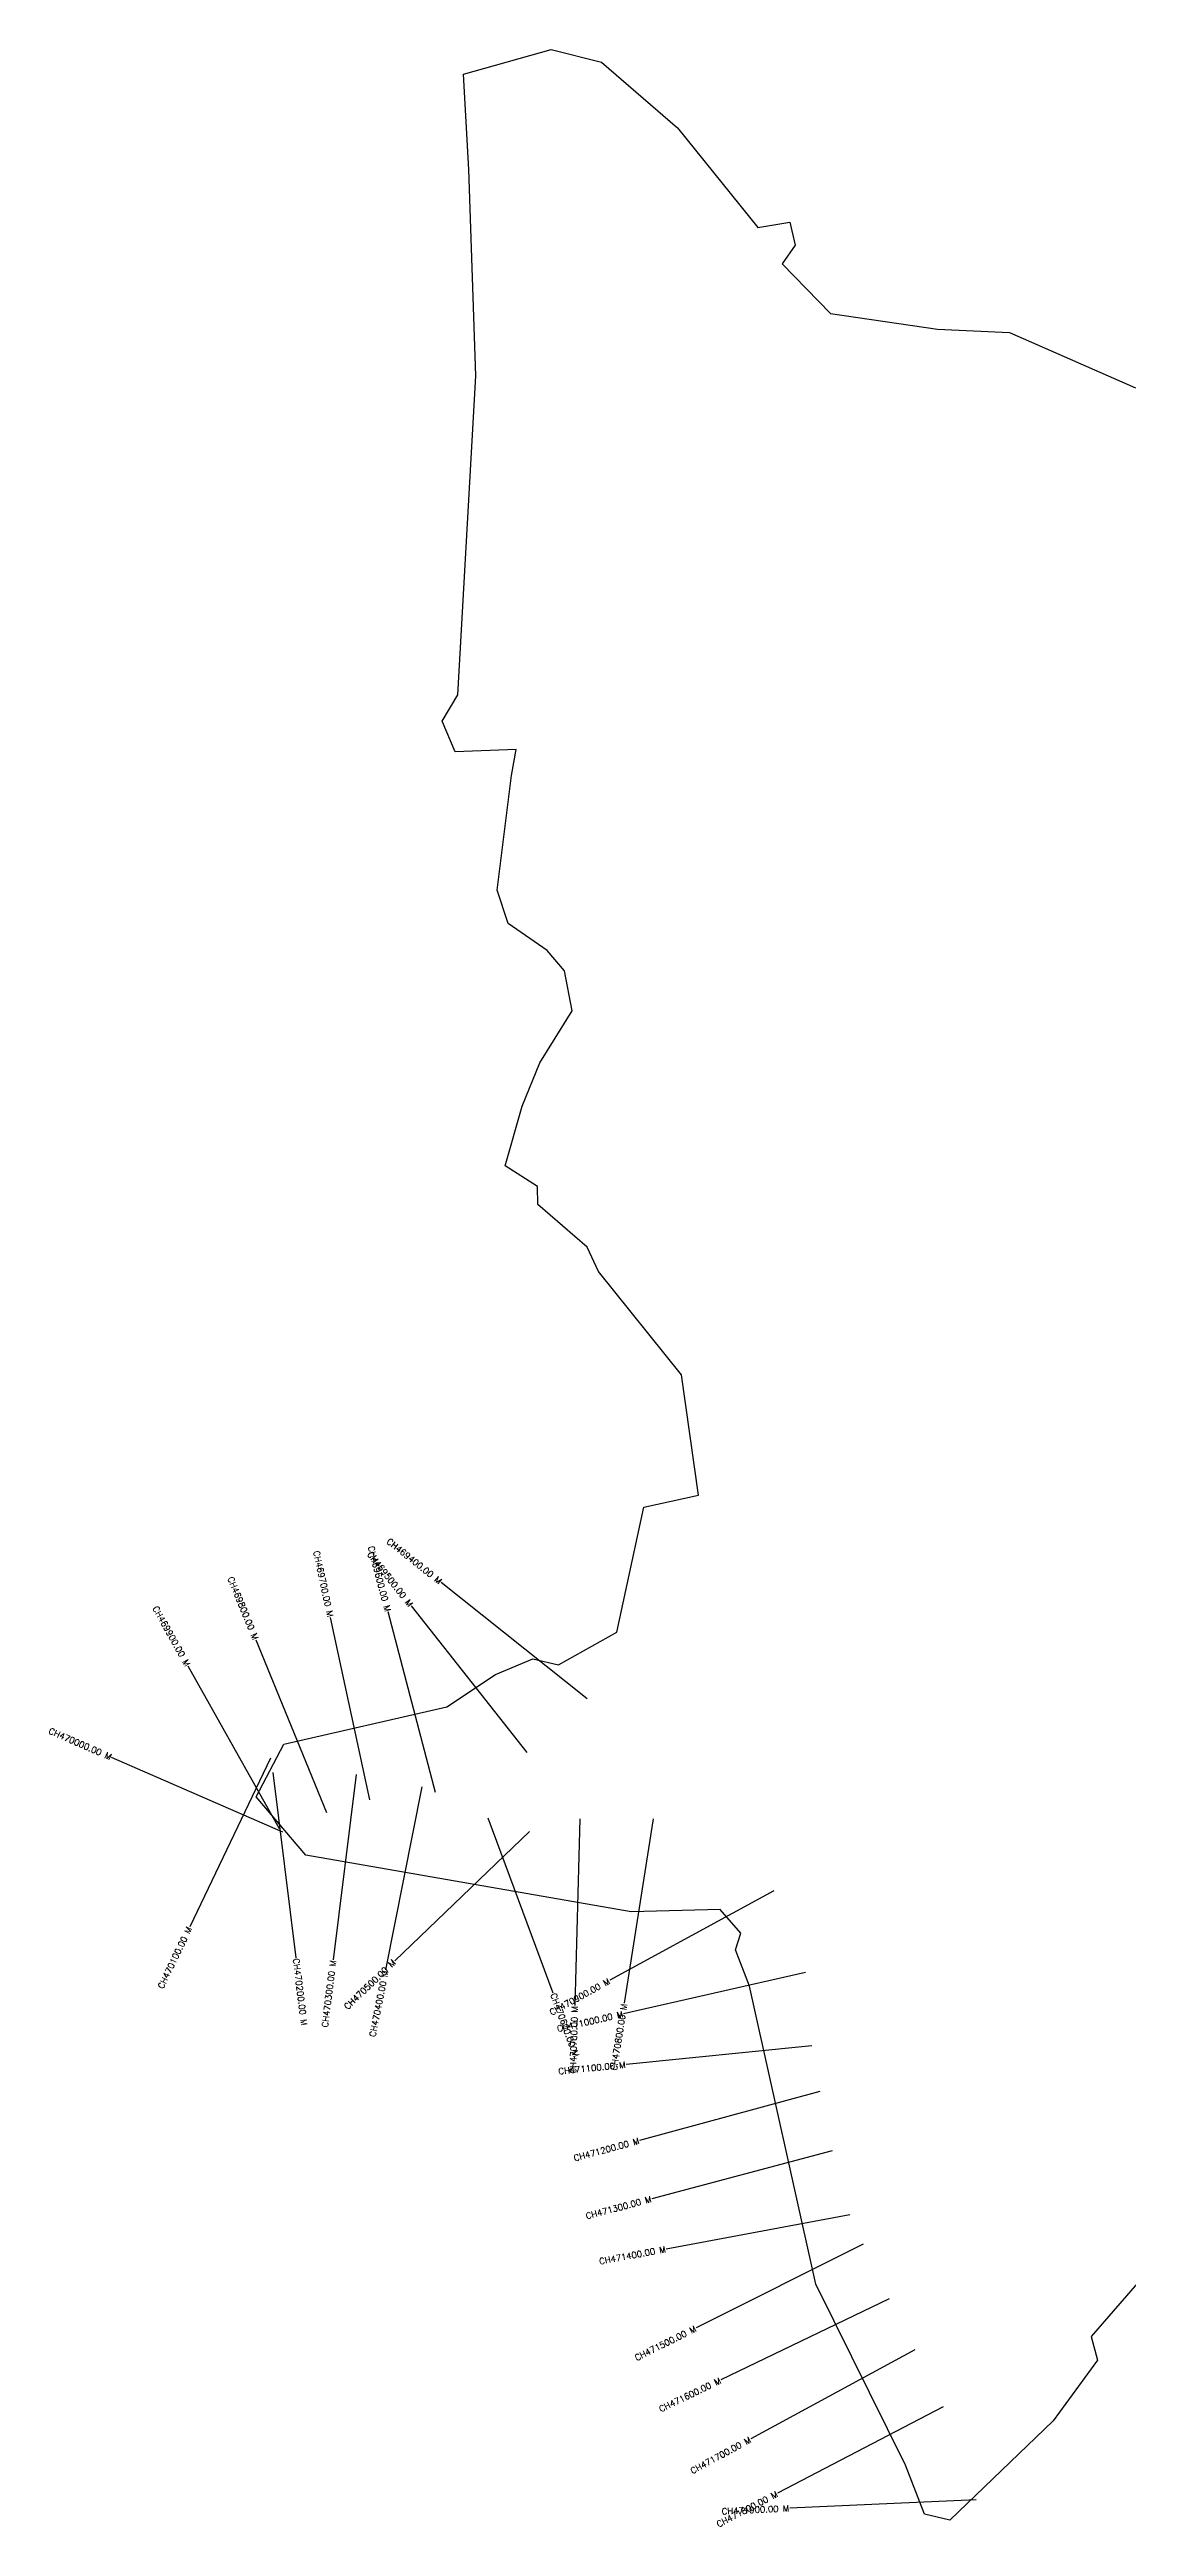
# Model space of a CAD drawing. Header units: metres. Extents: x 310882 to 315750, y 1906255 to 1910693.
# Drawn here: x 310882 to 312616, y 1906712 to 1910693 of the extents above; entities that cross this region are included whole.
import ezdxf
from ezdxf.enums import TextEntityAlignment as Align

# ---------------------------------------------------------------- set-up
doc = ezdxf.new("R2010")
doc.units = ezdxf.units.M
for name, color, linetype in [('CS', 134, 'Continuous'), ('CSMark', 6, 'Continuous'), ('village', 3, 'Continuous')]:
    doc.layers.add(name, color=color, linetype=linetype)
doc.styles.get("Standard").update_dxf_attribs({"font": 'simplex.shx'})

msp = doc.modelspace()

# ---------------------------------------------------------------- linework, layer by layer
at = {"layer": 'CS'}
for p, q in [((311746.5, 1908042.3), (311511.7, 1908229)), ((311397.3, 1907879.7), (311334, 1908173)), ((311502.7, 1907891.6), (311426.6, 1908181.8)), ((311649.8, 1907956), (311463.8, 1908191.4)), ((311328.2, 1907859.1), (311214.3, 1908136.7)), ((311251.8, 1907833), (311105.2, 1908094.8)), ((311257.1, 1907828), (310982.1, 1907947.8)), ((311237.2, 1907946.6), (311107.7, 1907676)), ((311241.4, 1907923.7), (311278.3, 1907626)), ((311374.9, 1907920.8), (311338.1, 1907623)), ((311480.9, 1907900.8), (311422.4, 1907606.5)), ((311586.8, 1907850.9), (311691.2, 1907569.6)), ((311734.4, 1907849.3), (311726.3, 1907549.4)), ((311852.2, 1907849.4), (311805.8, 1907553)), ((311653.5, 1907829), (311437, 1907621.3)), ((312046.2, 1907733.8), (311783, 1907589.9)), ((312097.3, 1907602.6), (311804.8, 1907536)), ((312107.5, 1907484.7), (311809, 1907454.5)), ((312120.1, 1907411.4), (311830.7, 1907332.5)), ((312140.2, 1907316), (311850.3, 1907238.8)), ((312168.3, 1907213.1), (311873.4, 1907158)), ((312189.8, 1907165.6), (311921.5, 1907031.4)), ((312231.6, 1907077.9), (311961.3, 1906947.7)), ((312273, 1906996.2), (312009.5, 1906852.9)), ((312318.3, 1906904.4), (312052.5, 1906765.5)), ((312371.7, 1906755.1), (312072, 1906741.5))]:
    msp.add_line(p, q, dxfattribs=at)
at = {"layer": 'village', "color": 6}
msp.add_polyline3d([(312648.6, 1907123.6, 0), (312556.2, 1907017.6, 0), (312566.3, 1906979.2, 0), (312495.2, 1906881.9, 0), (312329.4, 1906722.1, 0), (312288.7, 1906731.9, 0), (312257.8, 1906810.8, 0), (312113.7, 1907101.5, 0), (312007.5, 1907580.3, 0), (311984.5, 1907638.6, 0), (311993.3, 1907665.7, 0), (311960.3, 1907703.7, 0), (311817.2, 1907700.1, 0), (311294, 1907791, 0), (311214.3, 1907884.8, 0), (311258.9, 1907969.2, 0), (311520.6, 1908029.4, 0), (311598.8, 1908081.4, 0), (311658.8, 1908106.5, 0), (311700.2, 1908096.8, 0), (311793.9, 1908149.3, 0), (311837.2, 1908350.2, 0), (311925.4, 1908369.6, 0), (311897.9, 1908562.9, 0), (311764.5, 1908728.7, 0), (311746.6, 1908768.1, 0), (311667, 1908836.7, 0), (311666.3, 1908865.4, 0), (311614.8, 1908898.7, 0), (311641.9, 1908994.4, 0), (311670.3, 1909064.1, 0), (311722.5, 1909148, 0), (311709.8, 1909212, 0), (311682, 1909244.9, 0), (311619.2, 1909288, 0), (311601.7, 1909341.6, 0), (311624.5, 1909526.1, 0), (311632.2, 1909568, 0), (311534.3, 1909563.9, 0), (311513.4, 1909613.5, 0), (311538.3, 1909655.6, 0), (311567.5, 1910168.1, 0), (311556.4, 1910500, 0), (311547.8, 1910653, 0), (311688.5, 1910692.6, 0), (311769.2, 1910672.5, 0), (311891.8, 1910566.9, 0), (312020.5, 1910406.4, 0), (312072.2, 1910415.4, 0), (312080.8, 1910378.3, 0), (312059.5, 1910348.2, 0), (312137.2, 1910268.6, 0), (312309.5, 1910243.4, 0), (312425.2, 1910237.8, 0), (312627.8, 1910148.7, 0)], dxfattribs=at)

# ---------------------------------------------------------------- texts
at = {"layer": 'CSMark'}
for s, rotation, p in [('CH469600.00 M', 284.7127, (311426.3, 1908182.7)), ('CH469400.00 M', 321.5046, (311510.9, 1908229.6)), ('CH469700.00 M', 282.1858, (311333.8, 1908173.9)), ('CH469500.00 M', 308.3122, (311463.2, 1908192.1)), ('CH469800.00 M', 292.3213, (311213.9, 1908137.6)), ('CH469900.00 M', 299.263, (311104.7, 1908095.6)), ('CH470000.00 M', 336.4703, (310981.2, 1907948.2)), ('CH470100.00 M', 64.4156, (311107.2, 1907675.1)), ('CH470300.00 M', 82.9599, (311338, 1907622)), ('CH470500.00 M', 43.8202, (311436.3, 1907620.6)), ('CH470400.00 M', 78.7652, (311422.2, 1907605.5)), ('CH470900.00 M', 28.6579, (311782.1, 1907589.4)), ('CH471000.00 M', 12.8239, (311803.8, 1907535.8)), ('CH470700.00 M', 88.4547, (311726.3, 1907548.4)), ('CH470800.00 M', 81.1082, (311805.7, 1907552.1)), ('CH471100.00 M', 5.7776, (311808, 1907454.4)), ('CH471200.00 M', 15.2498, (311829.7, 1907332.2)), ('CH471300.00 M', 14.9024, (311849.3, 1907238.6)), ('CH471400.00 M', 10.5783, (311872.4, 1907157.9)), ('CH471500.00 M', 26.581, (311920.7, 1907030.9)), ('CH471600.00 M', 25.7235, (311960.4, 1906947.3)), ('CH471700.00 M', 28.5342, (312008.6, 1906852.4)), ('CH471800.00 M', 27.5901, (312051.6, 1906765)), ('CH471900.00 M', 2.6011, (312071, 1906741.4))]:
    msp.add_text(s, height=10, rotation=rotation, dxfattribs=at).set_placement(p, align=Align.MIDDLE_RIGHT)
for s, rotation, p in [('CH470200.00 M', 277.052, (311278.4, 1907625)), ('CH470600.00 M', 290.3755, (311691.6, 1907568.7))]:
    msp.add_text(s, height=10, rotation=rotation, dxfattribs=at).set_placement(p, align=Align.MIDDLE_LEFT)

doc.saveas('drawing.dxf')
